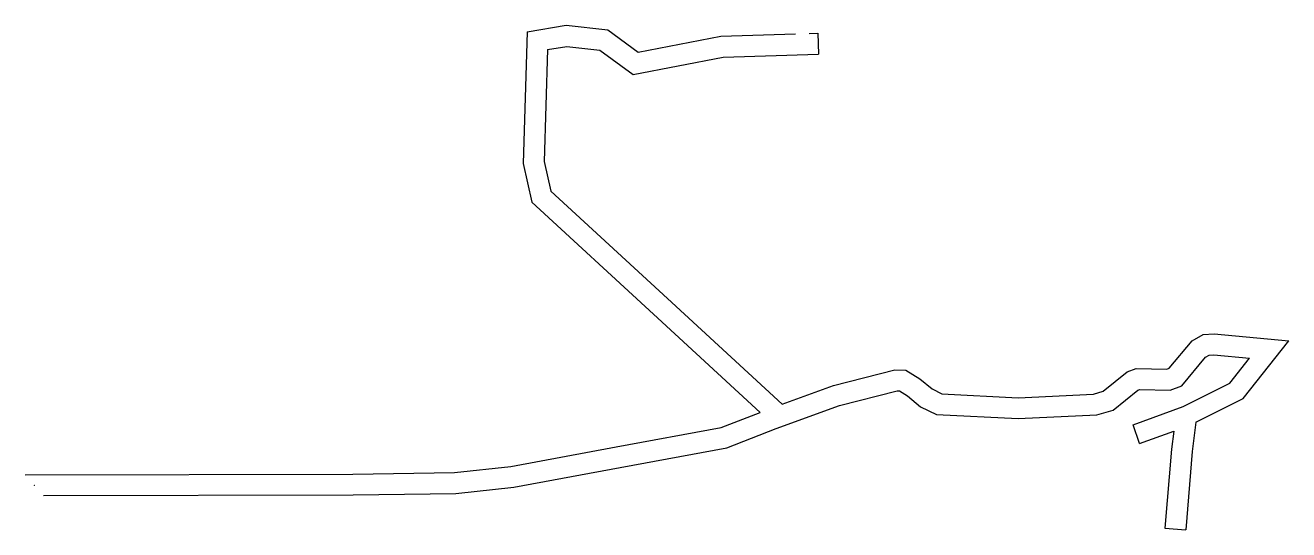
# Model space of a CAD drawing. Header units: metres. Extents: x 403257 to 403468, y 4592333 to 4592417.
import ezdxf

# ---------------------------------------------------------------- set-up
doc = ezdxf.new("R2010")
doc.units = ezdxf.units.M
doc.header["$MEASUREMENT"] = 0
doc.layers.add('INIT_COORD', color=5, linetype='Continuous', lineweight=0)

msp = doc.modelspace()

# ---------------------------------------------------------------- linework, layer by layer
for p, q in [((403389.860823559, 4592415.99721717, -55.34797373589576), (403389.96644596, 4592412.498862469, -55.32904516667128)), ((403443.5755160645, 4592347.452733542, -55.96562351695597), (403442.4983788935, 4592350.574141829, -57.1260483594209)), ((403447.8215689962, 4592333.32727114, -56.01428020070494), (403451.3097966238, 4592333.040447569, -56.01478722893894))]:
    msp.add_line(p, q)
at = {"extrusion": (0.0005917158862869894, 0.005428490558378215, 0.9999850905701384), "elevation": 25113.23192152572, "flags": 128}
msp.add_lwpolyline([(403341.284451562, 4592347.579133541), (403347.7817910614, 4592348.665020223), (403354.7278670458, 4592347.879479078), (403359.8231160799, 4592344.185974401), (403373.6281800387, 4592346.846695591), (403386.090766712, 4592347.222920768)], dxfattribs=at)
at = {"extrusion": (0.00762141959978385, -0.0009938182199119713, 0.9999704627080892), "elevation": -1545.311759525639, "flags": 128}
msp.add_lwpolyline([(403330.0295153881, 4592416.972909784), (403329.3524073611, 4592394.969813433), (403330.8055539656, 4592388.521684444), (403351.0976407116, 4592369.815772006), (403368.9238197165, 4592353.383014362)], dxfattribs=at)
at = {"extrusion": (0.0007549138848418077, 2.278928993459437e-05, 0.9999997147927967), "elevation": 353.8345486507055, "flags": 128}
msp.add_lwpolyline([(403388.3140995746, 4592415.945862294), (403389.7876615695, 4592415.990346072)], dxfattribs=at)
at = {"extrusion": (0.007621419599867702, -0.0009938182198813387, 0.9999704627080885), "elevation": -1545.311759351142, "flags": 128}
msp.add_lwpolyline([(403333.4395032087, 4592413.994060866), (403332.8644111202, 4592395.306043399), (403333.9800501313, 4592390.355555797), (403353.4698919449, 4592372.389179103), (403372.597611051, 4592354.756619021)], dxfattribs=at)
at = {"extrusion": (0.0005917158862969249, 0.005428490558190128, 0.9999850905701393), "elevation": 25113.23192066595, "flags": 128}
msp.add_lwpolyline([(403344.6943343153, 4592344.600476188), (403347.8754074145, 4592345.132122243), (403353.4193786731, 4592344.50514702), (403358.9966033477, 4592340.462262115), (403374.0146518554, 4592343.356768073), (403389.9285644315, 4592343.837183153)], dxfattribs=at)
at = {"extrusion": (0.009562640799936477, -0.002233590793588823, 0.999951782324077), "elevation": -6455.699925446078, "flags": 128}
msp.add_lwpolyline([(403365.9771145105, 4592351.060729662), (403374.5309588891, 4592354.182787574), (403384.8211295856, 4592356.793175685), (403386.6419120653, 4592356.716680875), (403388.9490499374, 4592355.317114313), (403391.0101040055, 4592353.597651162), (403392.6335838212, 4592352.807536922), (403405.402648544, 4592352.141716603), (403417.9856297246, 4592352.754659452), (403419.6170912431, 4592353.215809882), (403423.6229300421, 4592356.445668614), (403425.0984165912, 4592357.019659415), (403430.207671956, 4592356.910923119), (403430.629891087, 4592357.070716757), (403434.4368614316, 4592361.652472654), (403436.2884614835, 4592362.681480838), (403438.1270838973, 4592362.819898086), (403450.5876440275, 4592361.663435176)], dxfattribs=at)
at = {"extrusion": (-0.1563617413844698, 0.296318963430164, 0.9422027795240732), "elevation": 1297663.765921053, "flags": 128}
msp.add_lwpolyline([(-2500032.414731427, -3649434.027984887), (-2500041.229139905, -3649433.860132005), (-2500052.482488014, -3649439.134640061)], dxfattribs=at)
at = {"extrusion": (0.009562640799879632, -0.002233590792644932, 0.9999517823240798), "elevation": -6455.699921134332, "flags": 128}
msp.add_lwpolyline([(403242.6025616846, 4592335.771089189), (403294.3148988922, 4592335.885051656), (403311.4988632596, 4592336.158190695), (403321.1781042293, 4592337.20181661), (403338.9194011447, 4592340.483924696), (403356.7568949719, 4592343.783829037), (403364.982338238, 4592346.971804335), (403375.5639386543, 4592350.83397061), (403385.1856115212, 4592353.274775647), (403385.5959623401, 4592353.257535966), (403386.9088882075, 4592352.461082852), (403389.0952531552, 4592350.63707735), (403391.7412819297, 4592349.349309561), (403405.3966516081, 4592348.637274435), (403418.5540596106, 4592349.278198793), (403421.2572554397, 4592350.042286639), (403425.3974601806, 4592353.380482985), (403425.7192235681, 4592353.505654729), (403430.8117594083, 4592353.397274261), (403432.7320094922, 4592354.12401477), (403436.7099699226, 4592358.911560249), (403437.3172021179, 4592359.24902346), (403438.0965210256, 4592359.307693025), (403444.0378827258, 4592358.756276045)], dxfattribs=at)
at = {"extrusion": (-0.1563617414568876, 0.2963189635421638, 0.9422027794768317), "elevation": 1297663.766406182, "flags": 128}
msp.add_lwpolyline([(-2500022.933976683, -3649438.823645289), (-2500031.746148861, -3649437.54108808), (-2500040.481467392, -3649437.374741308), (-2500045.332651755, -3649439.64851892)], dxfattribs=at)
at = {"extrusion": (0.009562640799854444, -0.002233590792675145, 0.9999517823240798), "elevation": -6455.699921283234, "flags": 128}
msp.add_lwpolyline([(403239.5707436197, 4592339.264416235), (403294.2832280786, 4592339.38499036), (403311.2829993771, 4592339.655201649), (403320.6714374414, 4592340.667472892), (403338.2827109189, 4592343.925526874), (403355.7977874846, 4592347.165784602), (403362.303284043, 4592349.687151736)], dxfattribs=at)
at = {"extrusion": (-0.04534163664451452, -0.01651319396128787, 0.9988350466476402), "elevation": -94183.01665840464, "flags": 128}
msp.add_lwpolyline([(-4177022.277999396, 1948341.93530177), (-4177022.277999396, 1948348.01586212)], dxfattribs=at)
at = {"extrusion": (0.0005917158979198686, 0.00542849055680675, 0.9999850905701398), "elevation": 25112.1511457441, "flags": 128}
msp.add_lwpolyline([(403449.2446162957, 4592280.87203796), (403448.866264156, 4592277.83113164), (403447.7840828073, 4592264.670292325)], dxfattribs=at)
at = {"extrusion": (0.0005917158982354687, 0.005428490556231451, 0.999985090570143), "elevation": 25112.15114322948, "flags": 128}
msp.add_lwpolyline([(403452.9545453235, 4592282.342387333), (403452.3485042343, 4592277.47149066), (403451.2723101242, 4592264.383464542)], dxfattribs=at)
at = {"layer": 'INIT_COORD'}
msp.add_point((403259.0036939217, 4592340.481710106, -54.51413468322698), dxfattribs=at)

doc.saveas('drawing.dxf')
